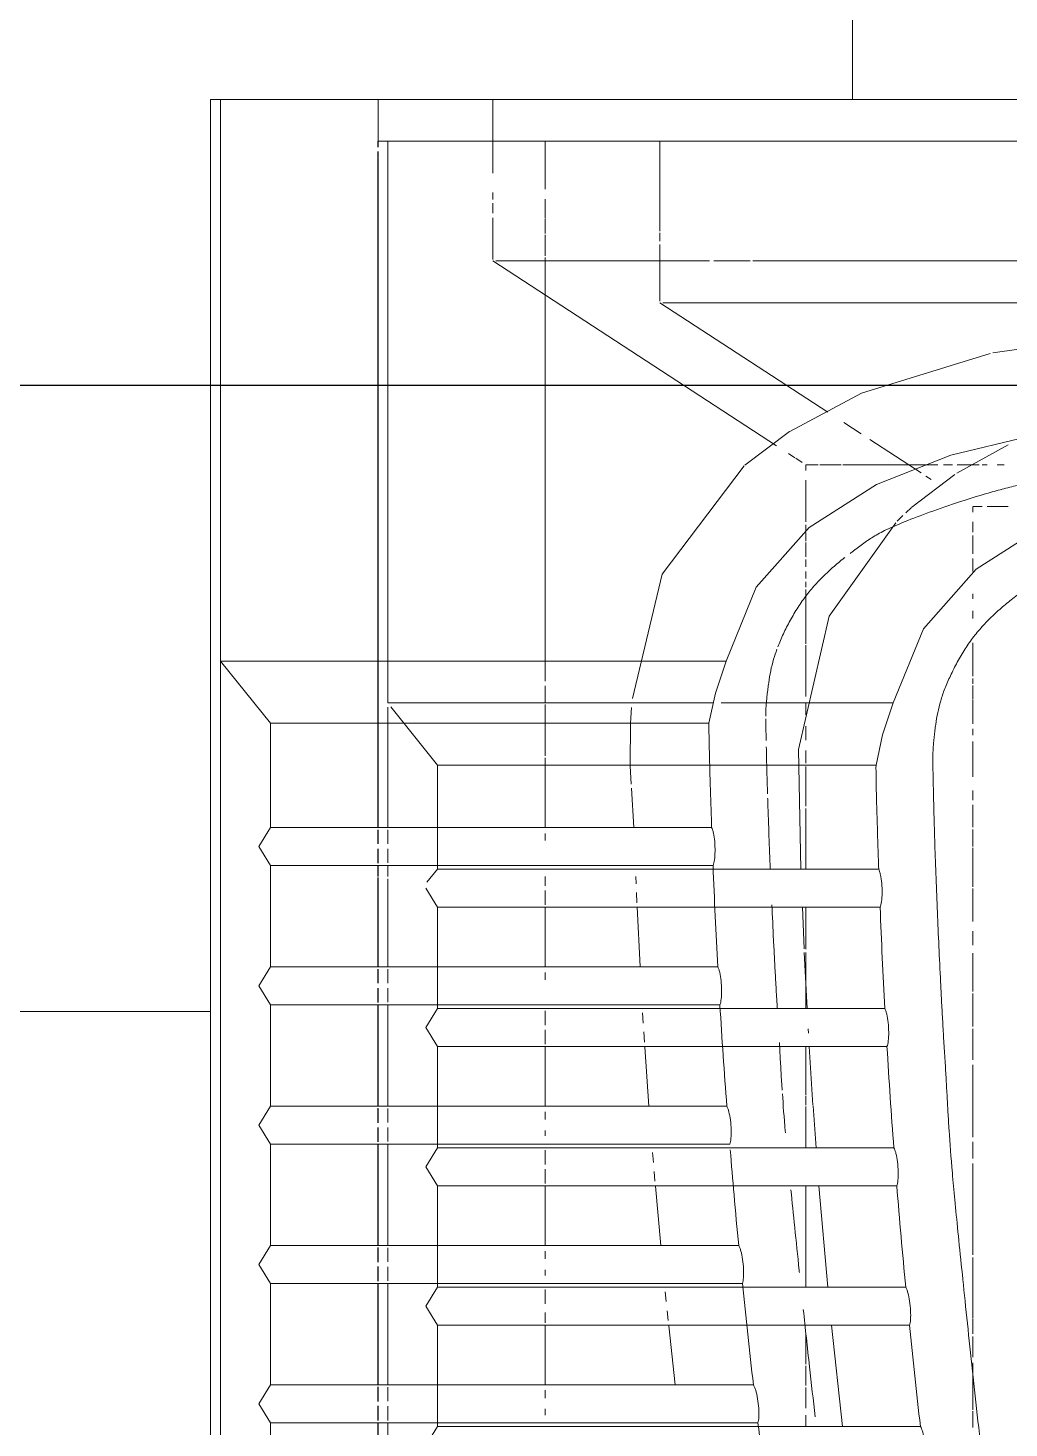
# Model space of a CAD drawing. Header units: millimetres. Extents: x -4000 to 187956, y -58990 to 162485.
# Drawn here: x 2128.1 to 2363, y 140200.3 to 140535.5 of the extents above; entities that cross this region are included whole.
import ezdxf

# ---------------------------------------------------------------- set-up
doc = ezdxf.new("R2010")
doc.units = ezdxf.units.MM
doc.linetypes.add('Grid Line', pattern=[2222.5, 1270, -317.5, 317.5, -317.5])
doc.linetypes.add('Grid Line 12_5mm', pattern=[2150, 1250, -300, 300, -300])
for name, color, linetype, lineweight in [('A-FLOR', 192, 'Continuous', 13), ('A-FLOR-PATT', 8, 'Continuous', 13), ('P-SANR-FIXT', 6, 'Continuous', 9), ('S-GRID', 1, 'Continuous', 30)]:
    doc.layers.add(name, color=color, linetype=linetype, lineweight=lineweight)

# ---------------------------------------------------------------- blocks, each defined once
blk = doc.blocks.new('WCPan-SquattingPan-Vitra-ArkitektSeries-5952 - CMPX502N-V744-0_000')
at = {"layer": 'P-SANR-FIXT', "color": 253}
for p, q in [((-212.88, 212.38), (-252.96, 212.38)), ((-212.88, 212.38), (-185.38, 212.38)), ((-23.55, 212.38), (-185.38, 212.38)), ((-212.88, 200.95), (-212.88, 202.38)), ((-185.38, 202.38), (-185.38, 194.74)), ((-212.88, 198.56), (-212.88, 199.94)), ((-212.88, 38.12), (-212.88, 198.41)), ((-185.38, 190.11), (-185.38, 188.47)), ((-185.38, 187.6), (-185.38, 185.2)), ((-185.38, 184.08), (-185.38, 174.12)), ((-185.38, 173.73), (-117.46, 129.49)), ((-171.23, 173.73), (-184.71, 173.73)), ((-133.49, 173.73), (-171.15, 173.73)), ((-123.78, 173.73), (-132.46, 173.73)), ((185.5, 173.73), (-123.15, 173.73)), ((-125.05, 124.81), (-114.33, 132.9)), ((-110.49, 93.56), (-110.49, 82.06)), ((-110.49, 81.75), (-110.49, 69.46)), ((-110.49, 67.95), (-110.49, 65.08)), ((-152.47, 63.09), (-152.19, 66.81)), ((-152.49, 53.1), (-152.47, 62.95)), ((-152.26, 48.45), (-152.48, 52.83)), ((-151.63, 38.12), (-152.21, 47.53)), ((-212.88, 34.16), (-212.88, 37.56)), ((-212.88, 29.59), (-212.88, 33)), ((-212.88, 26.41), (-212.88, 29.03)), ((-212.88, 4.77), (-212.88, 26.1)), ((-151.1, 24.61), (-151.17, 26.41)), ((-150.9, 20.09), (-151.01, 22.56)), ((-150.15, 4.79), (-150.86, 19.04)), ((-110.49, 14.26), (-110.49, 8.99)), ((-110.49, 8.16), (-110.49, -5.23)), ((-212.88, 0.8), (-212.88, 4.22)), ((-212.88, -3.77), (-212.88, -0.35)), ((-212.88, -28.59), (-212.88, -4.33)), ((-149.37, -8.72), (-149.52, -6.27)), ((-149.08, -13.25), (-149.23, -10.81)), ((-148.01, -28.61), (-149, -14.37)), ((-110.49, -14.33), (-110.49, -26.01)), ((-110.49, -26.21), (-110.49, -28.35)), ((-212.88, -32.57), (-212.88, -29.13)), ((-110.49, -28.72), (-110.49, -38.59)), ((-212.88, -37.13), (-212.88, -33.69)), ((-212.88, -61.94), (-212.88, -37.68)), ((-146.95, -42.08), (-147.15, -39.7)), ((-146.58, -46.59), (-146.78, -44.22)), ((-145.19, -61.94), (-146.47, -47.78)), ((-110.49, -47.68), (-110.49, -64.79)), ((-212.88, -65.93), (-212.88, -62.47)), ((-212.88, -70.5), (-212.88, -67.03)), ((-110.49, -64.85), (-110.49, -71.94)), ((-212.88, -95.3), (-212.88, -71.04)), ((-143.87, -75.36), (-144.11, -73.05)), ((-143.4, -79.88), (-143.64, -77.57)), ((-141.71, -95.3), (-143.27, -81.17)), ((-212.88, -99.3), (-212.88, -95.8)), ((-212.88, -103.87), (-212.88, -100.36)), ((-212.88, -128.65), (-212.88, -104.39))]:
    blk.add_line(p, q, dxfattribs=at)
at = {"layer": 'P-SANR-FIXT', "color": 252}
for p, q in [((-252.96, 212.38), (-250.56, 212.38)), ((-252.96, 212.38), (-252.96, -390.25)), ((-212.88, 202.38), (-212.88, 212.38)), ((-185.38, 212.38), (-185.38, 202.38))]:
    blk.add_line(p, q, dxfattribs=at)
at = {"layer": 'P-SANR-FIXT', "color": 250}
for p, q in [((250.56, 212.38), (-250.56, 212.38)), ((-250.56, 212.38), (-250.56, 77.95)), ((-238.61, 63.05), (-250.56, 77.95)), ((-250.56, 77.95), (-250.56, -314.32)), ((-250.56, 77.95), (-129.51, 77.95)), ((-133.65, 63.05), (-238.61, 63.05)), ((-238.61, 63.05), (-238.61, 38.12)), ((-133, 38.12), (-238.61, 38.12)), ((-238.61, 29.03), (-132.67, 29.03)), ((-238.61, 29.03), (-238.61, 4.77)), ((-131.54, 4.77), (-238.61, 4.77)), ((-238.61, -4.33), (-131.02, -4.33)), ((-238.61, -4.33), (-238.61, -28.59)), ((-129.37, -28.59), (-238.61, -28.59)), ((-238.61, -37.68), (-128.66, -37.68)), ((-238.61, -37.68), (-238.61, -61.94)), ((-126.53, -61.94), (-238.61, -61.94)), ((-238.61, -71.04), (-125.64, -71.04)), ((-238.61, -71.04), (-238.61, -95.3)), ((-123, -95.3), (-238.61, -95.3)), ((-238.61, -104.39), (-121.92, -104.39)), ((-238.61, -104.39), (-238.61, -128.65))]:
    blk.add_line(p, q, dxfattribs=at)
at = {"layer": 'P-SANR-FIXT', "color": 254}
for p, q in [((-114.63, 127.65), (-113.05, 126.62)), ((-112.87, 126.5), (-111.36, 125.51)), ((-110.49, 124.95), (-110.49, 123.57)), ((-110.49, 124.95), (-107.53, 124.95)), ((-107.06, 124.95), (-102.01, 124.95)), ((-101.59, 124.95), (-78.86, 124.95)), ((-77.52, 124.95), (-75.34, 124.95)), ((-74.25, 124.95), (-68.96, 124.95)), ((-68.26, 124.95), (-67, 124.95)), ((-64.64, 124.95), (-63, 124.95)), ((-110.49, 121.25), (-110.49, 111.3)), ((-110.49, 110.58), (-110.49, 109)), ((-110.49, 108.75), (-110.49, 106.65)), ((-110.49, 106.37), (-110.49, 102.94)), ((-110.49, 102.26), (-110.49, 100.47)), ((-110.49, 99.41), (-110.49, 97.69)), ((-110.49, 96.94), (-110.49, 95.68)), ((-110.49, 95.08), (-110.49, 93.56)), ((-110.49, 62.37), (-110.49, 59.04)), ((-110.49, 56.57), (-110.49, 53.53)), ((-110.49, 52.73), (-110.49, 43.23)), ((-110.49, 42.62), (-110.49, 28.12)), ((-110.49, 19.03), (-110.49, 14.26)), ((-110.49, -83.09), (-110.49, -90.4)), ((-110.49, -90.81), (-110.49, -95.51)), ((-110.49, -95.94), (-110.49, -100.9)), ((-110.49, -102.62), (-110.49, -105.3))]:
    blk.add_line(p, q, dxfattribs=at)
at = {"layer": 'P-SANR-FIXT', "color": 253, "flags": 128}
for points in [[(-65.64, 151.75), (-32.88, 156.4), (0, 157.68)], [(-114.25, 132.94), (-97.11, 142.05), (-66.3, 151.6)], [(-151.95, 68.99), (-144.85, 98.72), (-125.19, 124.68)]]:
    blk.add_lwpolyline(points, dxfattribs=at)
at = {"layer": 'P-SANR-FIXT', "color": 250, "flags": 128}
for points in [[(0, 136.38), (-19.05, 135.95), (-38.22, 134.5), (-57.15, 131.73), (-75.73, 127.21), (-93.56, 120.23), (-109.64, 109.96), (-122.31, 95.64), (-129.51, 77.95)], [(-129.51, 77.95), (-132.07, 70.29), (-133.65, 63.06)], [(-238.61, 38.12), (-241.4, 33.57), (-238.61, 29.03)], [(-238.61, 4.77), (-241.4, 0.22), (-238.61, -4.33)], [(-238.61, -28.59), (-241.4, -33.13), (-238.61, -37.68)], [(-238.61, -61.94), (-241.4, -66.49), (-238.61, -71.04)], [(-238.61, -95.3), (-241.4, -99.84), (-238.61, -104.39)]]:
    blk.add_lwpolyline(points, dxfattribs=at)
at = {"layer": 'P-SANR-FIXT', "color": 252}
for points, knots in [([(-99.82, 103.74), (-99.59, 103.92), (-99.12, 104.27), (-98.24, 104.94), (-96.78, 106.05), (-94.76, 107.48), (-91.77, 109.17), (-87.62, 111.02), (-81.64, 113.31), (-74.48, 115.82), (-68.07, 117.83), (-62.99, 119.24), (-59.33, 120.14), (-55.74, 120.91), (-50.87, 121.81), (-44.72, 122.74), (-37.27, 123.6), (-29.83, 124.31), (-22.41, 124.89), (-12.7, 125.38), (-5.46, 125.49), (-0.69, 125.44)], [-0.1904762, -0.1904762, -0.1904762, -0.1904762, -0.1875, -0.1845238, -0.1785714, -0.1666667, -0.1547619, -0.1428571, -0.1309524, -0.1190476, -0.1071429, -0.1011905, -0.0952381, -0.0892857, -0.0833333, -0.0714286, -0.0595238, -0.047619, -0.0357143, -0.0238095, -0.0010933, -0.0010933, -0.0010933, -0.0010933]), ([(-117.17, 81.34), (-116.78, 82.34), (-115.87, 84.42), (-114.24, 87.67), (-112.35, 90.87), (-110.28, 93.84), (-107.97, 96.54), (-105.41, 99.11), (-103.13, 101.12), (-101.67, 102.31), (-101.14, 102.72), (-101.09, 102.76)], [-0.28571429, -0.28571429, -0.28571429, -0.28571429, -0.27380952, -0.26190476, -0.25, -0.23809524, -0.22619048, -0.21428571, -0.20238095, -0.19642857, -0.19577131, -0.19577131, -0.19577131, -0.19577131]), ([(-120.04, 64.77), (-120.03, 65.64), (-120, 66.8), (-119.87, 68.43), (-119.72, 69.84), (-119.54, 71.34), (-119.29, 73.25), (-118.9, 75.6), (-118.26, 78.24), (-117.68, 79.99), (-117.37, 80.8)], [-0.35714286, -0.35714286, -0.35714286, -0.35714286, -0.3452381, -0.33928571, -0.33333333, -0.32738095, -0.32142857, -0.30952381, -0.29761905, -0.28788429, -0.28788429, -0.28788429, -0.28788429]), ([(-119.95, 58.96), (-119.97, 60.02), (-120.01, 61.97), (-120.03, 63.44), (-120.04, 64.14)], [-0.37721324, -0.37721324, -0.37721324, -0.37721324, -0.36904762, -0.35993064, -0.35993064, -0.35993064, -0.35993064]), ([(-119.62, 46.14), (-119.68, 47.97), (-119.8, 52.12), (-119.88, 55.68), (-119.92, 57.42)], [-0.40150306, -0.40150306, -0.40150306, -0.40150306, -0.39285714, -0.38095238, -0.38095238, -0.38095238, -0.38095238]), ([(-118.96, 28.15), (-119.07, 30.77), (-119.28, 36.14), (-119.48, 41.84), (-119.58, 44.77), (-119.59, 45.14)], [-0.42812734, -0.42812734, -0.42812734, -0.42812734, -0.41666667, -0.4047619, -0.40307462, -0.40307462, -0.40307462, -0.40307462]), ([(-132.67, 29.03), (-132.53, 29.34), (-132.3, 30.29), (-132.15, 32.41), (-132.24, 34.77), (-132.49, 36.52), (-132.77, 37.58), (-132.92, 37.97), (-133, 38.12)], [0, 0, 0, 0, 0.2, 0.4, 0.6, 0.8, 0.9, 1, 1, 1, 1]), ([(-117.29, -5.07), (-117.29, -4.97), (-117.35, -4.08), (-117.5, -1.64), (-117.72, 2.21), (-117.96, 6.71), (-118.26, 12.58), (-118.46, 16.85), (-118.59, 19.63)], [-0.47358729, -0.47358729, -0.47358729, -0.47358729, -0.47321429, -0.4702381, -0.46428571, -0.45833333, -0.45238095, -0.44047619, -0.44047619, -0.44047619, -0.44047619]), ([(-131.02, -4.33), (-130.88, -4.01), (-130.67, -3.06), (-130.57, -0.94), (-130.71, 1.43), (-131, 3.17), (-131.29, 4.22), (-131.45, 4.61), (-131.54, 4.77)], [0, 0, 0, 0, 0.2, 0.4, 0.6, 0.8, 0.9, 1, 1, 1, 1]), ([(-116.12, -24.79), (-116.13, -24.66), (-116.24, -23.02), (-116.42, -20.03), (-116.61, -16.44), (-116.74, -14.2), (-116.79, -13.33)], [-0.50050072, -0.50050072, -0.50050072, -0.50050072, -0.5, -0.49404762, -0.48809524, -0.48442555, -0.48442555, -0.48442555, -0.48442555]), ([(-115.34, -34.99), (-115.35, -34.88), (-115.66, -31.35), (-115.88, -28.31), (-116.06, -25.62)], [-0.51224388, -0.51224388, -0.51224388, -0.51224388, -0.51190476, -0.50157494, -0.50157494, -0.50157494, -0.50157494]), ([(-128.66, -37.68), (-128.54, -37.37), (-128.35, -36.41), (-128.29, -34.28), (-128.48, -31.92), (-128.8, -30.18), (-129.12, -29.13), (-129.29, -28.74), (-129.37, -28.59)], [0, 0, 0, 0, 0.2, 0.4, 0.6, 0.8, 0.9, 1, 1, 1, 1]), ([(-111.99, -68.4), (-112, -68.24), (-112.77, -60.89), (-113.46, -54.21), (-114.02, -48.67)], [-0.53598177, -0.53598177, -0.53598177, -0.53598177, -0.53571429, -0.52380952, -0.52380952, -0.52380952, -0.52380952]), ([(-125.64, -71.04), (-125.52, -70.72), (-125.34, -69.76), (-125.33, -67.63), (-125.56, -65.26), (-125.92, -63.53), (-126.26, -62.49), (-126.44, -62.1), (-126.53, -61.94)], [0, 0, 0, 0, 0.2, 0.4, 0.6, 0.8, 0.9, 1, 1, 1, 1]), ([(-108.2, -102.99), (-108.67, -98.96), (-109.67, -90.2), (-110.58, -81.74), (-111.05, -77.32)], [-0.55343039, -0.55343039, -0.55343039, -0.55343039, -0.54761905, -0.54073938, -0.54073938, -0.54073938, -0.54073938]), ([(-121.92, -104.39), (-121.8, -104.07), (-121.65, -103.11), (-121.68, -100.97), (-121.97, -98.61), (-122.36, -96.88), (-122.73, -95.84), (-122.91, -95.45), (-123, -95.3)], [0, 0, 0, 0, 0.2, 0.4, 0.6, 0.8, 0.9, 1, 1, 1, 1])]:
    blk.add_open_spline(points, degree=3, knots=knots, dxfattribs=at)
at = {"layer": 'P-SANR-FIXT', "color": 250}
for points, knots in [([(-133.65, 63.06), (-133.65, 61.03), (-133.61, 58.03), (-133.49, 53.87), (-133.37, 49.49), (-133.2, 44.17), (-133.07, 40.1), (-133, 38.12)], [0, 0, 0, 0, 0.25, 0.375, 0.5, 0.75, 1, 1, 1, 1]), ([(-128.55, -39.04), (-128.26, -42.59), (-127.61, -50.29), (-126.91, -57.92), (-126.53, -61.94)], [0.0565581, 0.0565581, 0.0565581, 0.0565581, 0.5, 1, 1, 1, 1])]:
    blk.add_open_spline(points, degree=3, knots=knots, dxfattribs=at)
for points in [[(-132.67, 29.03), (-132.51, 24.99), (-132.16, 16.9), (-131.75, 8.81), (-131.54, 4.77)], [(-131.02, -4.33), (-130.78, -8.36), (-130.26, -16.46), (-129.68, -24.55), (-129.37, -28.59)], [(-125.64, -71.04), (-125.23, -75.08), (-124.38, -83.17), (-123.47, -91.26), (-123, -95.3)], [(-121.92, -104.39), (-121.42, -108.44), (-120.4, -116.53), (-119.3, -124.61), (-118.74, -128.65)]]:
    blk.add_open_spline(points, degree=3, dxfattribs=at)
blk = doc.blocks.new('CMF2_NHAXUONG_A_rvt-1-0_000')
at = {"layer": 'A-FLOR-PATT', "lineweight": 9}
h = blk.add_hatch(dxfattribs=at)
h.set_pattern_fill('FP_26', color=252, style=0, pattern_type=2)
h.set_pattern_definition([(270, (159525.1, 137899.7), (600, 4e-14), []), (0, (159525.1, 137899.7), (0, 600), [])])
h.paths.add_polyline_path([(153350, 499.64), (154799.88, 499.64), (154799.88, 5749.54), (153550, 5749.54), (153550, 4899.28), (153349.79, 4899.28), (153349.99, 751.94)])
h.paths.add_polyline_path([(160850.16, 499.64), (165000, 499.64), (165000, 999.28), (165499.79, 999.28), (165499.79, 1749.49), (160850.16, 1749.49), (160850.16, 751.94)])
h.paths.add_polyline_path([(161612.4, 692.63), (161106.49, 692.63), (161106.49, 1295.25), (161612.4, 1295.25), (161612.4, 751.94)])
h.paths.add_polyline_path([(162656.18, 692.63), (162150.27, 692.63), (162150.27, 1295.25), (162656.18, 1295.25), (162656.18, 751.94)])
h.paths.add_polyline_path([(164268.71, 692.63), (164268.71, 1295.25), (164774.62, 1295.25), (164774.62, 692.63)])
h.paths.add_polyline_path([(163221.93, 692.63), (163221.93, 1295.25), (163727.84, 1295.25), (163727.84, 692.63)])
h.paths.add_polyline_path([(153537.16, 761.69), (153537.16, 1267.6), (154139.79, 1267.6), (154139.79, 761.69), (153612.16, 761.69)])
h.paths.add_polyline_path([(153537.16, 1846.69), (153537.16, 2352.6), (154139.79, 2352.6), (154139.79, 1846.69), (153612.16, 1846.69)])
h.paths.add_polyline_path([(154139.79, 2871.7), (153537.16, 2871.7), (153537.16, 3377.61), (154139.79, 3377.61), (154139.79, 2942)])
h.paths.add_polyline_path([(162682.15, 3699.39), (165499.79, 3699.39), (165499.79, 4949.58), (162649.89, 4949.58), (162649.89, 3699.39)])
h.paths.add_polyline_path([(154139.79, 3896.7), (153537.16, 3896.7), (153537.16, 4402.61), (154139.79, 4402.04), (154139.79, 3964.03)])
h.paths.add_polyline_path([(163957.63, 4154.6), (163821.93, 4154.6), (163821.93, 4757.22), (164327.84, 4757.22), (164327.84, 4154.6), (164099.33, 4154.6)])
h.paths.add_polyline_path([(164771.93, 4154.6), (164771.93, 4757.22), (165277.84, 4757.22), (165277.84, 4154.6), (164949.66, 4154.6)])
h.paths.add_polyline_path([(153895.61, 4921.7), (153737.16, 4921.7), (153737.16, 5427.61), (154339.79, 5427.61), (154339.79, 4921.7), (154179.05, 4921.7)])
h.paths.add_polyline_path([(78549.79, 5349.52), (80774.79, 5349.52), (80774.79, 6362.02), (78549.79, 6362.02), (78549.79, 5424.09)])
h.paths.add_polyline_path([(80974.79, 5349.52), (82224.79, 5349.52), (82224.79, 7249.52), (80974.79, 7249.52), (80974.79, 5424.09)])
h.paths.add_polyline_path([(80587.16, 5565.67), (79984.54, 5565.67), (79984.54, 6071.58), (80587.16, 6071.58), (80587.16, 5716.1)])
h.paths.add_polyline_path([(81335.71, 5565.67), (81163.49, 5565.67), (81163.49, 6071.58), (81766.12, 6071.58), (81766.12, 5565.67), (81619.15, 5565.67)])
h.paths.add_polyline_path([(81163.49, 6528.17), (81163.49, 7034.08), (81766.12, 7034.08), (81766.12, 6528.17), (81619.15, 6528.17)])
h.paths.add_polyline_path([(556.14, 15799.64), (4199.78, 15799.64), (4199.78, 17049.64), (499.79, 17049.64), (499.79, 15799.64)])
h.paths.add_polyline_path([(1621.83, 15990.17), (1621.83, 16592.79), (2127.74, 16592.79), (2127.74, 15990.17), (1689.88, 15990.17)])
h.paths.add_polyline_path([(2681.91, 15990.17), (2546.83, 15990.17), (2546.83, 16592.79), (3052.74, 16592.79), (3052.74, 15990.17), (2823.63, 15990.17)])
h.paths.add_polyline_path([(3673.95, 15990.17), (3471.83, 15990.17), (3471.83, 16592.79), (3977.74, 16592.79), (3977.74, 15990.17), (3815.66, 15990.17)])
h.paths.add_polyline_path([(4199.78, 18499.58), (4199.78, 19749.58), (499.79, 19749.58), (499.79, 18499.58), (3957.38, 18499.58)])
h.paths.add_polyline_path([(2546.83, 18954.69), (2546.83, 19557.32), (3052.74, 19557.32), (3052.74, 18954.69), (2823.63, 18954.69)])
h.paths.add_polyline_path([(1973.32, 18954.69), (1621.83, 18954.69), (1621.83, 19557.32), (2127.74, 19557.32), (2127.74, 18954.69)])
h.paths.add_polyline_path([(1202.74, 18954.69), (696.83, 18954.69), (696.83, 19557.32), (1202.74, 19557.32), (1202.74, 19148.52)])
h.paths.add_polyline_path([(1689.88, 19949.58), (4199.78, 19949.58), (4199.78, 21199.58), (499.79, 21199.58), (499.79, 19949.58), (1123.01, 19949.58)])
h.paths.add_polyline_path([(696.83, 20137.56), (696.83, 20740.19), (1202.74, 20740.19), (1202.74, 20137.56), (839.57, 20137.56)])
h.paths.add_polyline_path([(3471.83, 20137.56), (3471.83, 20740.19), (3977.74, 20740.19), (3977.74, 20137.56), (3673.95, 20137.56)])
h.paths.add_polyline_path([(2127.74, 20137.56), (1621.83, 20137.56), (1621.83, 20740.19), (2127.74, 20740.19), (2127.74, 20170.56)])
h.paths.add_polyline_path([(3052.74, 20137.56), (2546.83, 20137.56), (2546.83, 20740.19), (3052.74, 20740.19), (3052.74, 20170.56)])
h.paths.add_polyline_path([(163249.04, 76099.64), (165500.21, 76099.64), (165500.21, 77349.64), (161850.21, 77349.64), (161850.21, 76099.64), (162682.15, 76099.64)])
h.paths.add_polyline_path([(1689.88, 76099.64), (4149.79, 76099.64), (4149.79, 77349.64), (499.79, 77349.64), (499.79, 76099.64), (1123.01, 76099.64)])
h.paths.add_polyline_path([(2590.58, 76552.26), (2590.58, 77154.88), (3096.49, 77154.88), (3096.49, 76552.26), (2681.91, 76552.26)])
h.paths.add_polyline_path([(1831.6, 76552.26), (1653.08, 76552.26), (1653.08, 77154.88), (2158.99, 77154.88), (2158.99, 76552.26), (1973.32, 76552.26)])
h.paths.add_polyline_path([(715.58, 76552.26), (715.58, 77154.88), (1221.49, 77154.88), (1221.49, 76552.26), (839.57, 76552.26)])
h.paths.add_polyline_path([(3815.66, 76552.26), (3528.08, 76552.26), (3528.08, 77154.88), (4033.99, 77154.88), (4033.99, 76552.26), (3957.38, 76552.26)])
h.paths.add_polyline_path([(163957.63, 76557.26), (163881.01, 76557.26), (163881.01, 77159.88), (164386.92, 77159.88), (164386.92, 76557.26), (164099.33, 76557.26)])
h.paths.add_polyline_path([(165091.39, 76557.26), (164797.26, 76557.26), (164797.26, 77159.88), (165303.17, 77159.88), (165303.17, 76557.26), (165233.11, 76557.26)])
h.paths.add_polyline_path([(162257, 76557.26), (162047.26, 76557.26), (162047.26, 77159.88), (162553.17, 77159.88), (162553.17, 76557.26), (162398.7, 76557.26)])
h.paths.add_polyline_path([(162968.51, 76557.26), (162968.51, 77159.88), (163474.42, 77159.88), (163474.42, 76557.26), (163107.31, 76557.26)])
h.paths.add_polyline_path([(499.79, 77549.64), (4149.79, 77549.64), (4149.79, 78799.69), (499.79, 78799.69), (499.79, 77842.41)])
h.paths.add_polyline_path([(165500.21, 77549.64), (165500.21, 78799.64), (161850.21, 78799.64), (161850.21, 77549.64), (164949.66, 77549.64)])
h.paths.add_polyline_path([(715.58, 77737.63), (715.58, 78340.25), (1221.49, 78340.25), (1221.49, 77737.63), (839.57, 77737.63)])
h.paths.add_polyline_path([(1653.08, 77737.63), (1653.08, 78340.25), (2158.99, 78340.25), (2158.99, 77737.63), (1689.88, 77737.63)])
h.paths.add_polyline_path([(2590.58, 77737.63), (2590.58, 78340.25), (3096.49, 78340.25), (3096.49, 77737.63), (2681.91, 77737.63)])
h.paths.add_polyline_path([(165233.11, 77742.62), (164778.51, 77742.62), (164778.51, 78345.25), (165284.42, 78345.25), (165284.42, 77742.62)])
h.paths.add_polyline_path([(162903.51, 77742.62), (162903.51, 78345.25), (163409.42, 78345.25), (163409.42, 77742.62), (162965.59, 77742.62)])
h.paths.add_polyline_path([(164346.92, 77742.62), (163841.01, 77742.62), (163841.01, 78345.25), (164346.92, 78345.25), (164346.92, 77842.41)])
h.paths.add_polyline_path([(161850.21, 80349.64), (165500.21, 80349.64), (165499.79, 81099.2), (165000, 81099.2), (165000, 81599.64), (161850.21, 81599.64), (161850.21, 80762.51)])
h.paths.add_polyline_path([(4149.79, 80349.64), (4149.79, 81599.55), (1000, 81599.55), (1000, 81099.2), (499.79, 81099.2), (500, 80350.4), (3957.38, 80349.68)])
h.paths.add_polyline_path([(163107.31, 80794.78), (162972.26, 80794.78), (162972.26, 81397.4), (163478.17, 81397.4), (163478.17, 80794.78), (163249.04, 80794.78)])
h.paths.add_polyline_path([(164398.17, 80794.78), (163892.26, 80794.78), (163892.26, 81397.4), (164398.17, 81397.4), (164398.17, 81054.52)])
h.paths.add_polyline_path([(162556.92, 80806.9), (162051.01, 80806.9), (162051.01, 81409.52), (162556.92, 81409.52), (162556.92, 80908.51)])
h.paths.add_polyline_path([(2965.35, 80820.03), (2515.58, 80820.03), (2515.58, 81422.65), (3021.49, 81422.65), (3021.49, 80820.03)])
h.paths.add_polyline_path([(1973.32, 80820.03), (1595.58, 80820.03), (1595.58, 81422.65), (2101.49, 81422.65), (2101.49, 80820.03)])
h.paths.add_polyline_path([(3448.08, 80820.03), (3448.08, 81422.65), (3953.99, 81422.65), (3953.99, 80820.03), (3532.22, 80820.03)])
h.paths.add_polyline_path([(85450, 134849.41), (87450, 134849.41), (87450, 135849.41), (85450, 135849.41), (85450, 135076.24)])
h.paths.add_polyline_path([(83319.78, 134849.41), (85250, 134849.41), (85250, 135849.41), (83250, 135849.41), (83250, 134849.41)])
h.paths.add_polyline_path([(85020.39, 135046.45), (84644.32, 135046.45), (84644.32, 135552.36), (85246.95, 135552.36), (85246.95, 135046.45)])
h.paths.add_polyline_path([(85862.19, 135048.95), (85862.19, 135554.86), (86464.82, 135554.86), (86464.82, 135048.95), (86154.14, 135048.95)])
h.paths.add_polyline_path([(11893.62, 135099.65), (12449.79, 135099.65), (12449.79, 140699.64), (11199.68, 140699.64), (11199.68, 135099.65), (11326.75, 135099.65)])
h.paths.add_polyline_path([(153549.79, 135099.75), (154799.68, 135099.75), (154799.68, 140699.64), (153549.79, 140699.64), (153549.79, 136244.28)])
h.paths.add_polyline_path([(11659.54, 135313.72), (11659.54, 135819.63), (12262.16, 135819.63), (12262.16, 135313.72), (11893.62, 135313.72)])
h.paths.add_polyline_path([(153895.61, 135313.72), (153742.07, 135313.72), (153742.07, 135819.63), (154344.69, 135819.63), (154344.69, 135313.72), (154037.33, 135313.72)])
h.paths.add_polyline_path([(163815.91, 135999.54), (165500.12, 135999.54), (165500.12, 137249.82), (162649.79, 137249.82), (162649.79, 135999.54)])
h.paths.add_polyline_path([(2823.63, 135999.54), (3349.79, 135999.54), (3349.79, 137249.81), (499.88, 137249.81), (499.88, 135999.54), (1689.88, 135999.54)])
h.paths.add_polyline_path([(1671.83, 136187.79), (1671.83, 136790.41), (2177.74, 136790.41), (2177.74, 136187.79), (1689.88, 136187.79)])
h.paths.add_polyline_path([(721.83, 136187.79), (721.83, 136790.41), (1227.74, 136790.41), (1227.74, 136187.79)])
h.paths.add_polyline_path([(164771.83, 136192.96), (164771.83, 136795.59), (165277.74, 136795.59), (165277.74, 136192.96), (164949.66, 136192.96)])
h.paths.add_polyline_path([(163821.83, 136192.96), (163821.83, 136795.59), (164327.74, 136795.59), (164327.74, 136192.96)])
h.paths.add_polyline_path([(12177.05, 136247.06), (11659.54, 136247.06), (11659.54, 136752.97), (12262.16, 136752.97), (12262.16, 136247.06)])
h.paths.add_polyline_path([(154037.33, 136247.06), (153742.07, 136247.06), (153742.07, 136752.97), (154344.69, 136752.97), (154344.69, 136247.06), (154179.05, 136247.06)])
h.paths.add_polyline_path([(12177.05, 137180.39), (11659.54, 137180.39), (11659.54, 137686.3), (12262.16, 137686.3), (12262.16, 137180.39)])
h.paths.add_polyline_path([(154179.05, 137180.39), (153742.07, 137180.39), (153742.07, 137686.3), (154344.69, 137686.3), (154344.69, 137180.39)])
h.paths.add_polyline_path([(12262.16, 138113.72), (11659.54, 138113.72), (11659.54, 138619.63), (12262.16, 138619.63), (12262.16, 138288.34)])
h.paths.add_polyline_path([(154344.69, 138113.72), (153742.07, 138113.72), (153742.07, 138619.63), (154344.69, 138619.63), (154344.69, 138142.34)])
h.paths.add_polyline_path([(12262.16, 139047.05), (11659.54, 139047.05), (11659.54, 139552.96), (12262.16, 139552.96), (12262.16, 139164.37)])
h.paths.add_polyline_path([(154179.05, 139047.05), (153742.07, 139047.05), (153742.07, 139552.96), (154344.69, 139552.96), (154344.69, 139047.05)])
h.paths.add_polyline_path([(165500.37, 139449.5), (165500.37, 140699.66), (161049.79, 140699.66), (161049.79, 139449.5), (164949.66, 139449.5)])
h.paths.add_polyline_path([(499.79, 139449.73), (4949.79, 139449.74), (4949.79, 139699.28), (4900, 139699.28), (4900, 140699.64), (1000, 140699.64), (1000, 140199.28), (499.79, 140199.28)])
h.paths.add_polyline_path([(161690.13, 139909.76), (161331.63, 139909.76), (161331.63, 140512.38), (161837.54, 140512.38), (161837.54, 139909.76), (161831.85, 139909.76)])
h.paths.add_polyline_path([(163390.76, 139909.76), (163287.88, 139909.76), (163287.88, 140512.38), (163793.79, 140512.38), (163793.79, 139909.76), (163532.48, 139909.76)])
h.paths.add_polyline_path([(162812.75, 139909.76), (162306.83, 139909.76), (162306.83, 140512.38), (162812.75, 140512.38), (162812.75, 140040.4)])
h.paths.add_polyline_path([(164777.52, 139909.76), (164271.61, 139909.76), (164271.61, 140512.38), (164777.52, 140512.38), (164777.52, 140040.4)])
h.paths.add_polyline_path([(1727.96, 139915.76), (1222.05, 139915.76), (1222.05, 140518.38), (1727.96, 140518.38), (1727.96, 140040.4)])
h.paths.add_polyline_path([(3181.83, 139915.76), (3181.83, 140518.38), (3687.74, 140518.38), (3687.74, 139915.76), (3248.79, 139915.76)])
h.paths.add_polyline_path([(2398.48, 139915.76), (2171.83, 139915.76), (2171.83, 140518.38), (2677.74, 140518.38), (2677.74, 139915.76), (2540.2, 139915.76)])
h.paths.add_polyline_path([(4171.83, 139915.76), (4171.83, 140518.38), (4677.74, 140518.38), (4677.74, 139915.76), (4240.82, 139915.76)])
h.paths.add_polyline_path([(12262.16, 139980.38), (11659.54, 139980.38), (11659.54, 140486.29), (12262.16, 140486.29), (12262.16, 140040.4)])
h.paths.add_polyline_path([(154344.69, 139980.38), (153742.07, 139980.38), (153742.07, 140486.29), (154344.69, 140486.29), (154344.69, 140040.4)])
at = {"layer": 'A-FLOR', "color": 94, "lineweight": 15}
for p, q in [((2171.83, 139915.76), (2171.83, 140518.38)), ((2171.83, 140518.38), (2677.74, 140518.38))]:
    blk.add_line(p, q, dxfattribs=at)
at = {"layer": 'A-FLOR', "color": 81, "lineweight": 15}
for p, q in [((2171.83, 140518.38), (2171.83, 139915.76)), ((2401.23, 140518.38), (2171.83, 140518.38))]:
    blk.add_line(p, q, dxfattribs=at)
at = {"layer": 'P-SANR-FIXT', "color": 253}
for p, q in [((2251.9, 140508.38), (2211.83, 140508.38)), ((2251.9, 140496.95), (2251.9, 140508.38)), ((2251.9, 140508.38), (2279.41, 140508.38)), ((2279.41, 140508.38), (2279.41, 140486.86)), ((2399.79, 140508.38), (2279.41, 140508.38)), ((2251.9, 140492.74), (2251.9, 140494.56)), ((2251.9, 140490.03), (2251.9, 140492.67)), ((2251.9, 140486.27), (2251.9, 140489.89)), ((2251.9, 140481), (2251.9, 140485.99)), ((2279.41, 140486.48), (2279.41, 140484.48)), ((2279.41, 140483.66), (2279.41, 140470.13)), ((2251.9, 140379.15), (2251.9, 140480.54)), ((2279.41, 140469.74), (2319.61, 140443.55)), ((2306.86, 140469.74), (2280.07, 140469.74)), ((2650.29, 140469.74), (2306.9, 140469.74)), ((2350.53, 140428.95), (2362.75, 140435.73)), ((2339.73, 140420.81), (2349.98, 140428.59)), ((2336.23, 140417.46), (2337.6, 140418.81)), ((2338.26, 140419.44), (2339.63, 140420.72)), ((2354.29, 140388.35), (2354.29, 140380.32)), ((2251.9, 140373.95), (2251.9, 140378.03)), ((2354.29, 140379.79), (2354.29, 140378.53)), ((2354.29, 140378.07), (2354.29, 140374.76)), ((2354.29, 140374.62), (2354.29, 140368.92)), ((2251.9, 140361.27), (2251.9, 140373.52)), ((2354.29, 140367.73), (2354.29, 140366.23)), ((2354.29, 140364.7), (2354.29, 140356.22)), ((2251.9, 140344.13), (2251.9, 140360.8)), ((2354.29, 140352.96), (2354.29, 140350.66)), ((2354.29, 140349.54), (2354.29, 140344.19)), ((2251.9, 140340.98), (2251.9, 140342.69)), ((2354.29, 140343.6), (2354.29, 140339.57)), ((2354.29, 140339.23), (2354.29, 140329.94)), ((2251.9, 140330.16), (2251.9, 140332.41)), ((2251.9, 140325.6), (2251.9, 140329)), ((2354.29, 140329.47), (2354.29, 140321.57)), ((2251.9, 140310.77), (2251.9, 140325.03)), ((2354.29, 140319.27), (2354.29, 140315.92)), ((2354.29, 140314.01), (2354.29, 140304.88)), ((2251.9, 140307.61), (2251.9, 140309.36)), ((2354.29, 140304.35), (2354.29, 140296.48)), ((2251.9, 140296.8), (2251.9, 140300.22)), ((2251.9, 140292.24), (2251.9, 140295.66)), ((2354.29, 140295.91), (2354.29, 140288.48)), ((2251.9, 140277.42), (2251.9, 140291.68)), ((2354.29, 140287.27), (2354.29, 140277.66)), ((2354.29, 140277.59), (2354.29, 140269.99)), ((2251.9, 140274.23), (2251.9, 140276.04)), ((2251.9, 140270.3), (2251.9, 140271.54)), ((2354.29, 140268.85), (2354.29, 140264.84)), ((2251.9, 140263.44), (2251.9, 140266.88)), ((2354.29, 140263.7), (2354.29, 140241.79)), ((2251.9, 140258.87), (2251.9, 140262.32)), ((2251.9, 140244.06), (2251.9, 140258.32)), ((2251.9, 140240.85), (2251.9, 140242.72)), ((2354.29, 140241.13), (2354.29, 140226.61)), ((2251.9, 140236.87), (2251.9, 140238.23)), ((2251.9, 140230.07), (2251.9, 140233.54)), ((2251.9, 140225.5), (2251.9, 140227.99)), ((2251.9, 140210.71), (2251.9, 140224.97)), ((2354.29, 140226.49), (2354.29, 140222.91)), ((2354.29, 140222.24), (2354.29, 140217.28)), ((2251.9, 140207.45), (2251.9, 140209.41)), ((2251.9, 140203.44), (2251.9, 140204.91))]:
    blk.add_line(p, q, dxfattribs=at)
at = {"layer": 'P-SANR-FIXT', "color": 252}
for p, q in [((2211.83, 140508.38), (2214.23, 140508.38)), ((2211.83, 140508.38), (2211.83, 140506.98)), ((2211.83, 140505.97), (2211.83, 140344.13)), ((2214.23, 140383.95), (2214.23, 140373.95)), ((2214.23, 140373.95), (2292.19, 140373.95)), ((2214.23, 140372.89), (2214.23, 140344.13)), ((2226.18, 140359.05), (2215, 140372.99)), ((2211.83, 140343.57), (2211.83, 140340.16)), ((2214.23, 140343.51), (2214.23, 140340.21)), ((2211.83, 140339), (2211.83, 140335.6)), ((2214.23, 140338.96), (2214.23, 140335.65)), ((2211.83, 140335.03), (2211.83, 140332.41)), ((2214.23, 140335.03), (2214.23, 140332.41)), ((2226.18, 140334.13), (2223.56, 140330.98)), ((2211.83, 140332.11), (2211.83, 140310.77)), ((2214.23, 140331.84), (2214.23, 140310.77)), ((2223.38, 140329.58), (2226.18, 140325.03)), ((2313.93, 140315.04), (2313.52, 140325.03)), ((2314.64, 140300.79), (2313.97, 140314.18)), ((2211.83, 140310.22), (2211.83, 140306.8)), ((2214.23, 140310.17), (2214.23, 140306.85)), ((2211.83, 140305.66), (2211.83, 140302.23)), ((2214.23, 140305.61), (2214.23, 140302.29)), ((2211.83, 140301.68), (2211.83, 140277.42)), ((2214.23, 140301.68), (2214.23, 140277.42)), ((2314.96, 140294.9), (2314.91, 140295.91)), ((2316.05, 140277.64), (2315.15, 140291.69)), ((2316.78, 140267.4), (2316.06, 140277.47)), ((2211.83, 140276.88), (2211.83, 140273.43)), ((2214.23, 140276.83), (2214.23, 140273.48)), ((2211.83, 140272.32), (2211.83, 140268.87)), ((2214.23, 140272.27), (2214.23, 140268.92)), ((2211.83, 140268.32), (2211.83, 140244.06)), ((2214.23, 140268.32), (2214.23, 140244.06)), ((2319.59, 140234.07), (2317.48, 140258.3)), ((2211.83, 140243.54), (2211.83, 140240.07)), ((2214.23, 140243.49), (2214.23, 140240.11)), ((2211.83, 140238.98), (2211.83, 140235.5)), ((2214.23, 140238.93), (2214.23, 140235.55)), ((2211.83, 140234.97), (2211.83, 140210.71)), ((2214.23, 140234.97), (2214.23, 140210.71)), ((2323.08, 140200.7), (2320.48, 140224.98)), ((2211.83, 140210.2), (2211.83, 140206.7)), ((2214.23, 140210.15), (2214.23, 140206.74)), ((2211.83, 140205.64), (2211.83, 140202.13)), ((2214.23, 140205.6), (2214.23, 140202.18)), ((2211.83, 140201.61), (2211.83, 140177.35)), ((2214.23, 140201.61), (2214.23, 140177.35))]:
    blk.add_line(p, q, dxfattribs=at)
at = {"layer": 'P-SANR-FIXT', "color": 250}
for p, q in [((2715.34, 140508.38), (2214.23, 140508.38)), ((2214.23, 140508.38), (2214.23, 140383.95)), ((2294.07, 140373.95), (2335.27, 140373.95)), ((2331.14, 140359.05), (2226.18, 140359.05)), ((2226.18, 140359.05), (2226.18, 140334.13)), ((2331.79, 140334.13), (2226.18, 140334.13)), ((2226.18, 140325.03), (2332.12, 140325.03)), ((2226.18, 140325.03), (2226.18, 140300.77)), ((2333.25, 140300.77), (2226.18, 140300.77)), ((2226.18, 140291.68), (2333.77, 140291.68)), ((2226.18, 140291.68), (2226.18, 140267.42)), ((2335.41, 140267.42), (2226.18, 140267.42)), ((2226.18, 140258.32), (2336.12, 140258.32)), ((2226.18, 140258.32), (2226.18, 140234.06)), ((2338.26, 140234.06), (2226.18, 140234.06)), ((2226.18, 140224.97), (2339.15, 140224.97)), ((2226.18, 140224.97), (2226.18, 140200.71)), ((2341.78, 140200.71), (2226.18, 140200.71))]:
    blk.add_line(p, q, dxfattribs=at)
at = {"layer": 'P-SANR-FIXT', "color": 254}
for p, q in [((2323.4, 140441.08), (2327.61, 140438.33)), ((2329.69, 140436.98), (2341.94, 140429)), ((2343.11, 140428.24), (2344.34, 140427.44)), ((2354.29, 140420.95), (2354.29, 140419.57)), ((2354.37, 140420.95), (2356.52, 140420.95)), ((2357.72, 140420.95), (2362.77, 140420.95)), ((2354.29, 140417.25), (2354.29, 140414.78)), ((2354.29, 140413.98), (2354.29, 140409.66)), ((2354.29, 140408.5), (2354.29, 140405.41)), ((2354.29, 140400.06), (2354.29, 140398.83)), ((2354.29, 140395.99), (2354.29, 140394.13)), ((2354.29, 140215.98), (2354.29, 140213.03)), ((2354.29, 140213.02), (2354.29, 140204.66)), ((2354.29, 140204.4), (2354.29, 140200.49))]:
    blk.add_line(p, q, dxfattribs=at)
at = {"layer": 'P-SANR-FIXT', "color": 250, "flags": 128}
for points in [[(2464.79, 140432.38), (2445.74, 140431.96), (2426.57, 140430.5), (2407.64, 140427.73), (2389.06, 140423.21), (2371.23, 140416.24), (2355.14, 140405.96), (2342.48, 140391.65), (2335.27, 140373.95)], [(2335.27, 140373.95), (2332.71, 140366.29), (2331.14, 140359.06)]]:
    blk.add_lwpolyline(points, dxfattribs=at)
at = {"layer": 'P-SANR-FIXT', "color": 252, "flags": 128}
for points in [[(2313.15, 140334.12), (2312.6, 140362.81), (2319.94, 140394.72), (2335.85, 140417.07)], [(2226.18, 140300.77), (2223.38, 140296.22), (2226.18, 140291.68)], [(2226.18, 140267.42), (2223.38, 140262.87), (2226.18, 140258.32)], [(2226.18, 140234.06), (2223.38, 140229.52), (2226.18, 140224.97)], [(2226.18, 140200.71), (2223.38, 140196.16), (2226.18, 140191.61)]]:
    blk.add_lwpolyline(points, dxfattribs=at)
at = {"layer": 'P-SANR-FIXT', "color": 250}
for points, knots in [([(2405.52, 139989.12), (2405.2, 139989.38), (2403.77, 139990.56), (2401.94, 139992.24), (2400.4, 139993.78), (2399.61, 139994.6), (2399.06, 139995.19), (2398.57, 139995.75), (2397.98, 139996.5), (2397.12, 139997.78), (2396.44, 139999.18), (2395.92, 140000.52), (2395.64, 140001.33), (2395.41, 140001.96), (2395.25, 140002.42), (2395.1, 140002.8), (2394.98, 140003.1), (2394.85, 140003.39), (2394.7, 140003.75), (2394.48, 140004.28), (2394.24, 140004.88), (2394, 140005.55), (2393.8, 140006.2), (2393.6, 140006.85), (2393.4, 140007.56), (2393.18, 140008.32), (2392.9, 140009.28), (2392.65, 140010.08), (2392.48, 140010.56), (2392.33, 140010.98), (2392.16, 140011.52), (2391.91, 140012.37), (2391.55, 140013.7), (2391.1, 140015.38), (2390.64, 140017.16), (2390.23, 140018.75), (2389.77, 140020.52), (2389.09, 140022.98), (2387.78, 140027.69), (2385.53, 140035.68), (2382.9, 140045.82), (2380.62, 140055.53), (2378.87, 140063.6), (2376.95, 140072.89), (2374.78, 140083.47), (2372.48, 140094.97), (2370.1, 140107.12), (2367.73, 140119.63), (2365.44, 140132.21), (2363.66, 140142.5), (2362.35, 140150.51), (2361.44, 140156.3), (2360.58, 140162.09), (2359.46, 140170.07), (2358.11, 140180.29), (2356.6, 140192.74), (2354.73, 140209.18), (2352.67, 140228.74), (2350.65, 140248.32), (2349.32, 140261.97), (2348.72, 140270.24), (2348.37, 140275.97), (2348.14, 140280.09), (2347.95, 140283.57), (2347.78, 140286.51), (2347.63, 140288.85), (2347.48, 140291.24), (2347.29, 140294.37), (2347.07, 140298.21), (2346.82, 140302.72), (2346.52, 140308.58), (2346.19, 140315.71), (2345.84, 140323.84), (2345.51, 140332.04), (2345.22, 140340.17), (2345, 140347.56), (2344.86, 140353.75), (2344.78, 140357.99), (2344.73, 140360.86), (2344.79, 140362.8), (2344.92, 140364.44), (2345.07, 140365.84), (2345.24, 140367.35), (2345.5, 140369.26), (2345.89, 140371.6), (2346.57, 140374.41), (2347.56, 140377.31), (2348.92, 140380.43), (2350.55, 140383.67), (2352.43, 140386.88), (2354.51, 140389.84), (2356.81, 140392.54), (2359.38, 140395.12), (2361.66, 140397.13), (2363.53, 140398.65), (2364.73, 140399.57), (2365.67, 140400.28), (2366.55, 140400.95), (2368, 140402.05), (2370.03, 140403.48), (2373.02, 140405.17), (2377.17, 140407.02), (2383.14, 140409.31), (2390.31, 140411.83), (2396.72, 140413.83), (2401.79, 140415.24), (2405.46, 140416.15), (2409.05, 140416.91), (2413.92, 140417.82), (2420.07, 140418.74), (2427.52, 140419.6), (2434.96, 140420.31), (2442.38, 140420.9), (2452.31, 140421.4), (2459.79, 140421.5), (2464.79, 140421.43)], [-0.8367646, -0.8367646, -0.8367646, -0.8367646, -0.8333333, -0.8214286, -0.8154762, -0.8125, -0.8095238, -0.8065476, -0.8035714, -0.797619, -0.7857143, -0.7797619, -0.7738095, -0.7708333, -0.7678571, -0.764881, -0.7633929, -0.7619048, -0.7589286, -0.7559524, -0.75, -0.7440476, -0.7380952, -0.7321429, -0.7261905, -0.7202381, -0.7142857, -0.7083333, -0.702381, -0.6964286, -0.6904762, -0.6845238, -0.6785714, -0.672619, -0.6696429, -0.6666667, -0.6636905, -0.6607143, -0.6547619, -0.6428571, -0.6309524, -0.625, -0.6190476, -0.6130952, -0.6071429, -0.6011905, -0.5952381, -0.5892857, -0.5833333, -0.577381, -0.5744048, -0.5714286, -0.5684524, -0.5654762, -0.5595238, -0.5535714, -0.547619, -0.5357143, -0.5238095, -0.5119048, -0.5, -0.4940476, -0.4880952, -0.4821429, -0.4791667, -0.4761905, -0.4732143, -0.4702381, -0.4642857, -0.4583333, -0.452381, -0.4404762, -0.4285714, -0.4166667, -0.4047619, -0.3928571, -0.3809524, -0.3690476, -0.3571429, -0.3452381, -0.3392857, -0.3333333, -0.327381, -0.3214286, -0.3095238, -0.297619, -0.2857143, -0.2738095, -0.2619048, -0.25, -0.2380952, -0.2261905, -0.2142857, -0.202381, -0.1964286, -0.1904762, -0.1875, -0.1845238, -0.1785714, -0.1666667, -0.1547619, -0.1428571, -0.1309524, -0.1190476, -0.1071429, -0.1011905, -0.0952381, -0.0892857, -0.0833333, -0.0714286, -0.0595238, -0.047619, -0.0357143, -0.0238095, 0, 0, 0, 0]), ([(2331.14, 140359.06), (2331.13, 140357.03), (2331.18, 140354.04), (2331.29, 140349.88), (2331.42, 140345.49), (2331.58, 140340.17), (2331.72, 140336.11), (2331.79, 140334.13)], [0, 0, 0, 0, 0.25, 0.375, 0.5, 0.75, 1, 1, 1, 1]), ([(2332.12, 140325.03), (2332.26, 140325.35), (2332.49, 140326.29), (2332.64, 140328.41), (2332.55, 140330.78), (2332.29, 140332.52), (2332.02, 140333.58), (2331.87, 140333.97), (2331.79, 140334.13)], [0, 0, 0, 0, 0.2, 0.4, 0.6, 0.8, 0.9, 1, 1, 1, 1]), ([(2333.77, 140291.68), (2333.9, 140291.99), (2334.11, 140292.94), (2334.22, 140295.07), (2334.08, 140297.43), (2333.79, 140299.17), (2333.49, 140300.23), (2333.33, 140300.62), (2333.25, 140300.77)], [0, 0, 0, 0, 0.2, 0.4, 0.6, 0.8, 0.9, 1, 1, 1, 1]), ([(2336.12, 140258.32), (2336.25, 140258.64), (2336.44, 140259.59), (2336.5, 140261.72), (2336.31, 140264.09), (2335.99, 140265.82), (2335.67, 140266.87), (2335.5, 140267.26), (2335.41, 140267.42)], [0, 0, 0, 0, 0.2, 0.4, 0.6, 0.8, 0.9, 1, 1, 1, 1]), ([(2339.15, 140224.97), (2339.27, 140225.28), (2339.44, 140226.24), (2339.46, 140228.38), (2339.22, 140230.74), (2338.86, 140232.47), (2338.53, 140233.52), (2338.35, 140233.91), (2338.26, 140234.06)], [0, 0, 0, 0, 0.2, 0.4, 0.6, 0.8, 0.9, 1, 1, 1, 1]), ([(2342.87, 140191.61), (2342.98, 140191.93), (2343.14, 140192.89), (2343.11, 140195.04), (2342.82, 140197.39), (2342.42, 140199.12), (2342.06, 140200.16), (2341.88, 140200.55), (2341.78, 140200.71)], [0, 0, 0, 0, 0.2, 0.4, 0.6, 0.8, 0.9, 1, 1, 1, 1])]:
    blk.add_open_spline(points, degree=3, knots=knots, dxfattribs=at)
for points in [[(2332.12, 140325.03), (2332.28, 140321), (2332.63, 140312.91), (2333.03, 140304.81), (2333.25, 140300.77)], [(2333.77, 140291.68), (2334.01, 140287.64), (2334.53, 140279.55), (2335.11, 140271.45), (2335.41, 140267.42)], [(2336.12, 140258.32), (2336.45, 140254.33), (2337.13, 140246.17), (2337.88, 140238.08), (2338.26, 140234.06)], [(2339.15, 140224.97), (2339.56, 140220.92), (2340.4, 140212.83), (2341.31, 140204.75), (2341.78, 140200.71)]]:
    blk.add_open_spline(points, degree=3, dxfattribs=at)
at = {"layer": 'S-GRID', "linetype": 'Grid Line 12_5mm', "lineweight": 9}
blk.add_line((-824.25, 140450), (183641.09, 140450), dxfattribs=at)
at = {"layer": 'P-SANR-FIXT', "color": 250, "lineweight": 9}
blk.add_blockref('WCPan-SquattingPan-Vitra-ArkitektSeries-5952 - CMPX502N-V744-0_000', (2424.79, 140306), dxfattribs=at)

msp = doc.modelspace()

# ---------------------------------------------------------------- block references
at = {"lineweight": 5}
msp.add_blockref('CMF2_NHAXUONG_A_rvt-1-0_000', (0, 0), dxfattribs=at)

# ---------------------------------------------------------------- next in the draw order: linework, layer by layer
at = {"layer": 'S-GRID', "linetype": 'Grid Line'}
msp.add_line((-824.25, 140450), (183641.09, 140450), dxfattribs=at)

doc.saveas('drawing.dxf')
